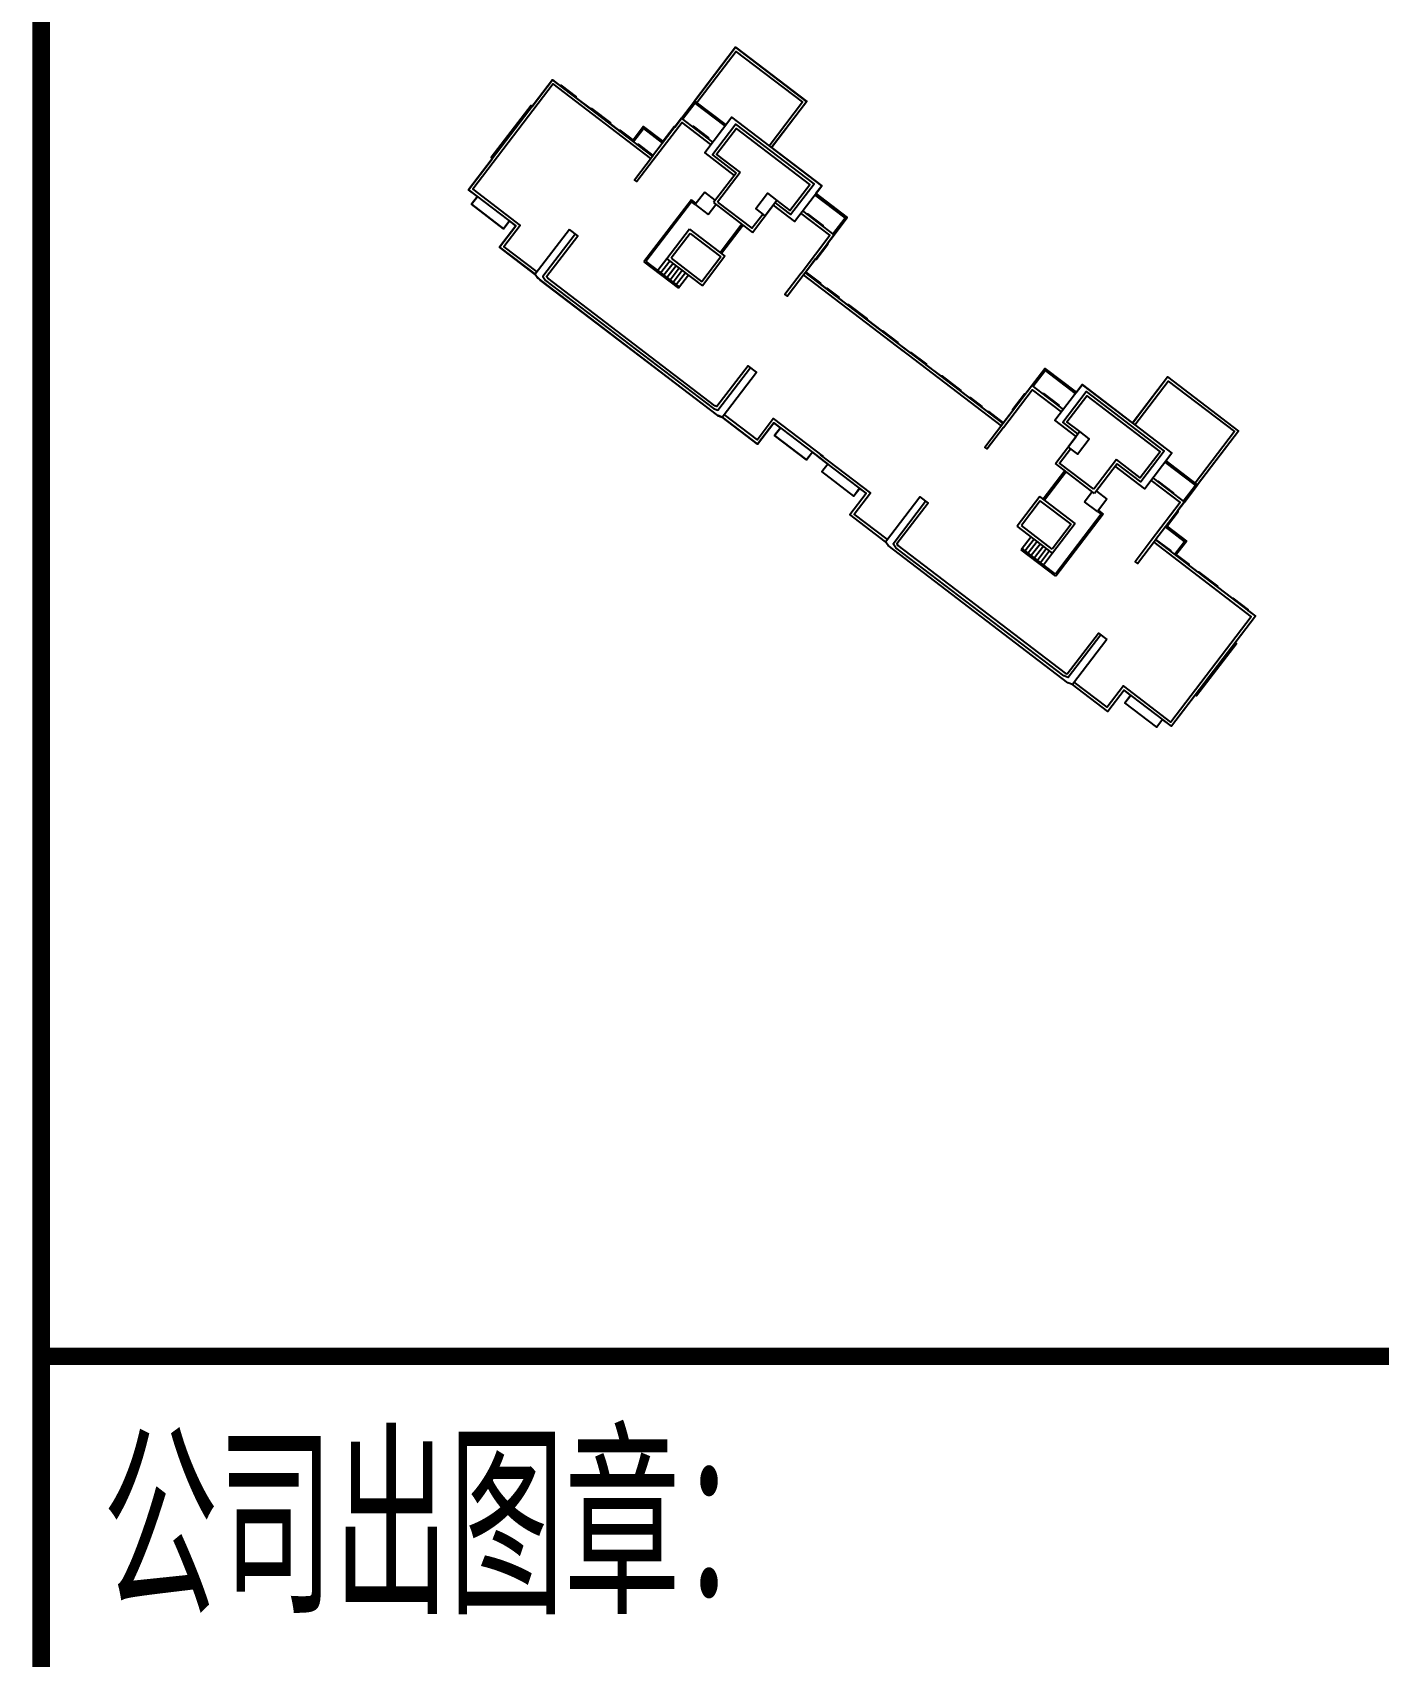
# Model space of a CAD drawing. Extents: x -59851 to 653804, y -249523 to 437614.
# Drawn here: x 387951 to 392020, y 404131 to 409040 of the extents above; entities that cross this region are included whole.
import ezdxf
from ezdxf.enums import TextEntityAlignment as Align

# ---------------------------------------------------------------- set-up
doc = ezdxf.new("R2010")
doc.units = 0
doc.header["$LTSCALE"] = 1000
doc.header["$MEASUREMENT"] = 0
for name, color, linetype in [('1#内审修改版_1_1_2236$0$LABEL_PM', 7, 'Continuous'), ('LABEL_FIXBOX_PM', 7, 'Continuous'), ('LABEL_FIXTXT_PM', 3, 'Continuous'), ('LABEL_TXT_PM', 1, 'Continuous')]:
    doc.layers.add(name, color=color, linetype=linetype)
doc.styles.add('LABEL_FIXTXT_PM', font='pm_njadri_r.shx', dxfattribs={"width": 0.7, "bigfont": 'pm_njadri_hztxt.shx'})
doc.styles.add('LABEL_TXT_PM', font='pm_njadri_romans1.shx', dxfattribs={"width": 0.7, "bigfont": 'pm_njadri_hztxt.shx'})

# ---------------------------------------------------------------- blocks, each defined once
blk = doc.blocks.new('PMSheet_A1_20150113_5-3892016032414355901')
at = {"layer": 'LABEL_FIXBOX_PM', "const_width": 0.35}
for points in [[(751, 10), (751, 584)], [(751, 377), (831, 377)]]:
    blk.add_lwpolyline(points, dxfattribs=at)
at = {"layer": 'LABEL_FIXTXT_PM', "style": 'LABEL_FIXTXT_PM', "width": 0.7}
blk.add_text('公司出图章：', height=3.5, dxfattribs=at).set_placement((752.239, 371.802))
at = {"layer": 'LABEL_TXT_PM', "style": 'LABEL_TXT_PM'}
for tag, height, width, p in [('修改图应说明理由', 4.5, 0.7, (788.353, 468.8)), ('出图章签名', 4.5, 0.7, (759.458, 338.088)), ('建设单位_U01', 4.5, 0.7, (800.9, 212.141)), ('建设单位', 4.5, 0.7, (800.9, 210.197)), ('建设单位_D01', 4.5, 0.7, (800.9, 207.403)), ('项目名称_U01', 4.5, 0.7, (800.9, 200.423)), ('项目名称', 4.5, 0.7, (800.9, 198.194)), ('项目名称_D01', 4.5, 0.7, (800.9, 195.297)), ('设计编号', 4.5, 0.6, (780.758, 187.897)), ('分项号', 4.5, 0.6, (820.258, 187.997)), ('项目经理签名', 4.5, 0.7, (810.177, 172.265)), ('项目经理', 4.5, 0.7, (780.258, 171.997)), ('审定', 4.5, 0.7, (780.258, 163.897)), ('审定签名', 4.5, 0.7, (810.177, 164.165)), ('审核签名', 4.5, 0.7, (810.177, 156.265)), ('审核', 4.5, 0.7, (780.258, 155.997)), ('项目负责签名', 4.5, 0.7, (810.177, 148.265)), ('项目负责', 4.5, 0.7, (780.258, 147.997)), ('专业负责签名', 4.5, 0.7, (810.177, 140.265)), ('专业负责', 4.5, 0.7, (780.258, 139.997)), ('校对签名', 4.5, 0.7, (810.177, 132.165)), ('校对', 4.5, 0.7, (780.258, 131.897)), ('设计签名', 4.5, 0.7, (810.177, 124.265)), ('设计', 4.5, 0.7, (780.258, 123.997)), ('绘制签名', 4.5, 0.7, (810.177, 116.165)), ('绘制', 4.5, 0.7, (780.258, 115.897)), ('方案_01签名', 4.5, 0.7, (810.177, 96.165)), ('方案_01', 4.5, 0.7, (780.258, 95.897)), ('方案_02签名', 4.5, 0.7, (810.177, 88.165)), ('方案_02', 4.5, 0.7, (780.258, 87.897)), ('方案_03签名', 4.5, 0.7, (810.205, 80.165)), ('方案_03', 4.5, 0.7, (780.286, 79.897)), ('方案_04签名', 4.5, 0.7, (810.177, 72.165)), ('方案_04', 4.5, 0.7, (780.258, 71.897)), ('图名_U02', 4.5, 0.7, (790.5, 60.2)), ('图名_U01', 4.5, 0.7, (790.5, 54.2)), ('图名', 4.5, 0.7, (790.5, 47.955)), ('图名_D01', 4.5, 0.7, (790.5, 42.4)), ('图名_D02', 4.5, 0.7, (790.5, 37)), ('图号', 3.5, 0.7, (760.967, 20.953)), ('图档号', 3.5, 0.7, (781.1, 20.953)), ('日期', 3.5, 0.7, (801.067, 20.953)), ('版本号', 3.5, 0.7, (820.267, 20.953))]:
    blk.add_attdef(tag, text='', height=height, dxfattribs=dict(at, width=width)).set_placement(p, align=Align.CENTER)
blk = doc.blocks.new('1#内审修改版_1_1_2236$0$A$C00DD019C')
at = {"extrusion": (0.00536, 0.007022, 0.999961)}
for p, q in [((1630.5, 2776.8, -1.6), (1577.6, 2707.4, -0.9)), ((1525.6, 2714.1, -0.6), (1414.3, 2568.4, 1)), ((1526.2, 2709.2, -0.6), (1419.2, 2569, 1)), ((1536.7, 2705.7, -0.6), (1525.6, 2714.1, -0.6)), ((1534.6, 2702.9, -0.6), (1526.2, 2709.2, -0.6)), ((1557, 2731.9, -0.9), (1534.7, 2702.8, -0.6)), ((1581.8, 2713, -0.9), (1557, 2731.9, -0.9)), ((1577.6, 2707.4, -0.9), (1669.2, 2637.5, -0.9)), ((1534.7, 2702.8, -0.6), (1565.1, 2679.6, -0.6)), ((1565.1, 2679.6, -0.6), (1583.1, 2703.2, -0.9)), ((1669.2, 2637.5, -0.9), (1717.9, 2701.3, -1.6)), ((1521.2, 2645, -0.1), (1468.2, 2575.6, 0.6)), ((1522.5, 2635.2, -0.1), (1478, 2576.9, 0.6)), ((1521.2, 2645, -0.1), (1604.5, 2581.4, -0.1)), ((1522.5, 2635.2, -0.1), (1594.7, 2580.1, -0.1)), ((1644.2, 2656.5, -0.9), (1593.3, 2589.9, -0.1)), ((1647, 2654.4, -0.9), (1596.1, 2587.8, -0.1)), ((1414.3, 2568.4, 1), (1495.4, 2506.5, 1)), ((1419.2, 2569, 1), (1497.5, 2509.3, 1)), ((1468.2, 2575.6, 0.6), (1447, 2547.8, 1)), ((1475.4, 2570.1, 0.6), (1454.2, 2542.3, 1)), ((1482.6, 2564.6, 0.6), (1461.4, 2536.8, 1)), ((1468.2, 2575.6, 0.6), (1551.5, 2512, 0.6)), ((1489.8, 2559.1, 0.6), (1468.6, 2531.3, 1)), ((1497.1, 2553.6, 0.6), (1475.9, 2525.8, 1)), ((1478, 2576.9, 0.6), (1550.2, 2521.8, 0.6)), ((1594.7, 2580.1, -0.1), (1550.2, 2521.8, 0.6)), ((1604.5, 2581.4, -0.1), (1551.5, 2512, 0.6)), ((1504.3, 2548, 0.6), (1483.1, 2520.3, 1)), ((1511.5, 2542.5, 0.6), (1490.3, 2514.8, 1)), ((1518.7, 2537, 0.6), (1495.4, 2506.5, 1)), ((2380, 2094.9, -0.9), (2428.8, 2158.8, -1.6)), ((2402.2, 2078, -0.9), (2351.4, 2011.3, -0.1)), ((2405, 2075.9, -0.9), (2354.2, 2009.2, -0.1)), ((2471.7, 2025, -0.9), (2380, 2094.9, -0.9)), ((2524.6, 2094.4, -1.6), (2471.7, 2025, -0.9)), ((2448.1, 2005.6, -0.6), (2466.1, 2029.2, -0.9)), ((2475.9, 2030.6, -0.9), (2500.7, 2011.6, -0.9)), ((2343, 2017.7, -0.1), (2290.1, 1948.3, 0.6)), ((2344.4, 2007.9, -0.1), (2299.9, 1949.6, 0.6)), ((2426.3, 1954.1, -0.1), (2343, 2017.7, -0.1)), ((2416.6, 1952.8, -0.1), (2344.4, 2007.9, -0.1)), ((2478.5, 1982.4, -0.6), (2448.1, 2005.6, -0.6)), ((2500.7, 2011.6, -0.9), (2478.5, 1982.4, -0.6)), ((2478.6, 1982.3, -0.6), (2487, 1976, -0.6)), ((2480.8, 1985.1, -0.6), (2491.9, 1976.6, -0.6)), ((2373.4, 1884.7, 0.6), (2290.1, 1948.3, 0.6)), ((2372.1, 1894.5, 0.6), (2299.9, 1949.6, 0.6)), ((2416.6, 1952.8, -0.1), (2372.1, 1894.5, 0.6)), ((2426.3, 1954.1, -0.1), (2373.4, 1884.7, 0.6)), ((2487, 1976, -0.6), (2379.9, 1835.8, 1)), ((2491.9, 1976.6, -0.6), (2380.6, 1830.9, 1)), ((2322.8, 1923.3, 0.6), (2299.5, 1892.7, 1)), ((2330.1, 1917.8, 0.6), (2308.9, 1890, 1)), ((2337.3, 1912.3, 0.6), (2316.1, 1884.5, 1)), ((2344.5, 1906.8, 0.6), (2323.3, 1879, 1)), ((2380.6, 1830.9, 1), (2299.5, 1892.7, 1)), ((2379.9, 1835.8, 1), (2301.6, 1895.5, 1)), ((2351.7, 1901.2, 0.6), (2330.5, 1873.5, 1)), ((2358.9, 1895.7, 0.6), (2337.7, 1868, 1)), ((2366.1, 1890.2, 0.6), (2345, 1862.5, 1)), ((2373.4, 1884.7, 0.6), (2352.2, 1856.9, 1))]:
    blk.add_line(p, q, dxfattribs=at)
at = {"color": 0}
blk.add_line((9314.7, 0), (0, 0), dxfattribs=at)
at = {"elevation": -3.7}
blk.add_lwpolyline([(2652.2, 1478.6), (2631.4, 1494.4), (2617.6, 1476.4), (2542.7, 1533.6), (2556.4, 1551.6), (2541.2, 1563.3), (2503, 1513.3), (2419.7, 1576.9), (2409.3, 1580.5), (1987.2, 1902.6), (1981, 1911.7), (1897.7, 1975.3), (1935.8, 2025.3), (1920.6, 2036.9), (1906.8, 2018.9), (1831.8, 2076.1), (1845.6, 2094.2), (1809.5, 2121.7), (1795.9, 2103.9), (1720.8, 2160.9), (1734.5, 2178.9), (1719.3, 2190.6), (1681.1, 2140.6), (1597.8, 2204.2), (1587.4, 2207.8), (1170.9, 2525.7), (1159.1, 2539), (1075.8, 2602.6), (1113.9, 2652.6), (1098.6, 2664.3), (1084.9, 2646.2), (1009.9, 2703.4), (1023.7, 2721.5), (1002.9, 2737.4), (1059, 2810.9), (1056.3, 2813.1), (1149.5, 2935.2), (1152.3, 2933.1), (1200, 2995.6), (1218, 2981.8), (1219.1, 2983.2), (1255.2, 2955.7), (1254.1, 2954.3), (1290.2, 2926.7), (1291.3, 2928.1), (1335.7, 2894.2), (1334.6, 2892.8), (1356.9, 2875.8), (1357.9, 2877.2), (1385.7, 2856), (1384.6, 2854.6), (1387.4, 2852.5), (1412.8, 2885.9), (1458.6, 2850.9), (1485.1, 2885.6), (1486.5, 2884.6), (1629.5, 3072), (1796.2, 2944.8), (1713.5, 2836.5), (1831.5, 2746.4), (1817.8, 2728.4), (1891.3, 2672.2), (1844.7, 2611.2), (1846.1, 2610.1), (1818.6, 2574), (1817.2, 2575.1), (1793.9, 2544.5), (1828.5, 2518), (1827.5, 2516.6), (1842.8, 2505), (1843.8, 2506.4), (1871.6, 2485.2), (1870.5, 2483.8), (1892.6, 2466.9), (1893.7, 2468.3), (1938.1, 2434.4), (1937, 2433), (1973.3, 2405.4), (1974.3, 2406.8), (2010.4, 2379.2), (2009.3, 2377.8), (2039.9, 2354.5), (2041, 2355.9), (2077.1, 2328.3), (2076, 2326.9), (2112.2, 2299.3), (2113.3, 2300.7), (2157.7, 2266.8), (2156.7, 2265.4), (2178.7, 2248.6), (2179.8, 2249.9), (2207.6, 2228.7), (2206.5, 2227.4), (2221.8, 2215.7), (2222.9, 2217.1), (2257.6, 2190.6), (2280.9, 2221.1), (2279.5, 2222.2), (2307, 2258.3), (2308.4, 2257.2), (2355, 2318.3), (2428.6, 2262.2), (2442.4, 2280.2), (2560.4, 2190.1), (2643.1, 2298.4), (2809.7, 2171.3), (2666.6, 1983.9), (2666.6, 1983.8), (2668, 1982.8), (2641.5, 1948.1), (2687.3, 1913.1), (2661.9, 1879.8), (2664.7, 1877.7), (2665.7, 1879.1), (2693.5, 1857.9), (2692.4, 1856.5), (2714.7, 1839.5), (2715.7, 1840.9), (2760.1, 1807), (2759.1, 1805.6), (2795.2, 1778.1), (2796.2, 1779.5), (2832.2, 1752), (2831.1, 1750.6), (2849.3, 1736.8), (2801.6, 1674.3), (2804.4, 1672.2), (2711.1, 1550), (2708.4, 1552.2), (2652.2, 1478.6)], dxfattribs=at)
at = {"extrusion": (0.00536, 0.007022, 0.999961), "elevation": 26.6}
for points in [[(1713.5, 2836.4), (1796.1, 2944.7), (1629.5, 3071.9), (1533.1, 2945.5)], [(1707.9, 2840.7), (1786.3, 2943.4), (1630.8, 3062.1), (1538.7, 2941.3)], [(1576, 2849.1), (1502.4, 2905.3), (1434.6, 2816.4), (1199.9, 2995.5), (1002.8, 2737.3), (1113.9, 2652.5), (1075.7, 2602.5), (1159, 2539)], [(1430.3, 2810.9), (1201.2, 2985.7), (1012.6, 2738.6), (1123.7, 2653.8), (1085.5, 2603.8), (1163.3, 2544.5)], [(1218, 2981.7), (1219, 2983.1), (1255.1, 2955.6), (1254.1, 2954.2)], [(1152.2, 2933), (1149.5, 2935.2), (1056.2, 2813), (1059, 2810.9)], [(1502.4, 2905.3), (1533.1, 2945.5), (1606.7, 2889.4)], [(1503.8, 2904.2), (1533.4, 2943.1), (1605.6, 2888)], [(1505.1, 2903.2), (1533.8, 2940.6), (1604.6, 2886.6)], [(1290.2, 2926.6), (1291.2, 2928), (1335.7, 2894.1), (1334.6, 2892.7)], [(1717.9, 2701.2), (1767.9, 2663.1), (1831.5, 2746.4), (1620.5, 2907.4), (1556.9, 2824.1), (1626.3, 2771.1)], [(1384.6, 2854.6), (1385.6, 2856), (1357.9, 2877.2), (1356.8, 2875.8)], [(1387.4, 2852.5), (1412.8, 2885.8), (1460, 2849.7)], [(1390.1, 2850.3), (1413.4, 2880.9), (1457.9, 2847)], [(1571.7, 2843.6), (1503.7, 2895.5), (1435.9, 2806.6)], [(1458.9, 2848.4), (1457.5, 2849.4), (1485.1, 2885.5), (1486.4, 2884.5)], [(1528.7, 2885.2), (1529.8, 2886.5), (1565.9, 2859), (1564.8, 2857.6)], [(1722.2, 2706.8), (1758.3, 2679.2), (1813.4, 2751.4), (1630.1, 2891.3), (1575, 2819.1), (1630.5, 2776.7)], [(1726.4, 2712.3), (1756.9, 2689), (1803.6, 2750.1), (1631.4, 2881.5), (1584.8, 2820.4), (1640.3, 2778)], [(1399.9, 2842.9), (1400.9, 2844.3), (1435.6, 2817.8), (1434.6, 2816.4)], [(1435.9, 2806.6), (1397.7, 2756.7), (1392.2, 2760.9), (1434.6, 2816.4)], [(1640.3, 2778), (1587.3, 2708.6)], [(1023.7, 2721.4), (1009.9, 2703.3), (1084.8, 2646.1), (1098.6, 2664.2)], [(1587.3, 2708.6), (1667.9, 2647.1), (1693.3, 2680.5)], [(1857.8, 2634), (1886.4, 2671.5), (1815.6, 2725.5)], [(1859.2, 2633), (1888.8, 2671.8), (1816.6, 2726.9)], [(1860.6, 2631.9), (1891.3, 2672.2), (1817.7, 2728.3)], [(1782.9, 2541.7), (1782.9, 2541.7), (1850.8, 2630.6), (1782.7, 2682.5)], [(2027.4, 2364), (1792.7, 2543), (1860.6, 2631.9), (1787, 2688.1)], [(1834.2, 2652), (1835.2, 2653.4), (1799.1, 2681), (1798.1, 2679.6)], [(1253.5, 2633.9), (1177.2, 2533.9), (1183.4, 2524.8), (1577.7, 2223.8), (1588.1, 2220.3), (1664.4, 2320.2)], [(1817.1, 2575), (1818.5, 2573.9), (1846.1, 2610), (1844.7, 2611.1)], [(1782.9, 2541.7), (1744.8, 2491.7), (1750.4, 2487.5), (1792.7, 2543)], [(2023.1, 2358.4), (1788.5, 2537.5)], [(1827.4, 2516.6), (1828.5, 2517.9), (1793.8, 2544.4), (1792.7, 2543)], [(1842.7, 2504.9), (1843.8, 2506.3), (1871.5, 2485.1), (1870.5, 2483.7)], [(1937, 2432.9), (1938, 2434.3), (1893.6, 2468.2), (1892.6, 2466.8)], [(2009.3, 2377.8), (2010.4, 2379.1), (1974.3, 2406.7), (1973.2, 2405.3)], [(2017.6, 2362.6), (2252.2, 2183.6)], [(2021.8, 2368.2), (2256.4, 2189.1), (2324.3, 2278), (2397.8, 2221.8)], [(2039.9, 2354.4), (2040.9, 2355.8), (2077, 2328.2), (2076, 2326.9)], [(2112.2, 2299.2), (2113.2, 2300.6), (2157.7, 2266.7), (2156.6, 2265.3)], [(2324.3, 2278), (2355, 2318.2), (2428.6, 2262.1)], [(2325.6, 2276.9), (2355.3, 2315.8), (2427.5, 2260.7)], [(2327, 2275.8), (2355.6, 2313.3), (2426.4, 2259.3)], [(2560.3, 2190), (2643, 2298.3), (2809.6, 2171.2), (2713.2, 2044.8)], [(2565.9, 2185.8), (2644.3, 2288.5), (2799.8, 2169.9), (2707.6, 2049.1)], [(2206.5, 2227.3), (2207.5, 2228.7), (2179.7, 2249.8), (2178.7, 2248.5)], [(2257.7, 2179.3), (2257.7, 2179.3), (2325.6, 2268.2), (2393.6, 2216.3)], [(2280.8, 2221), (2279.4, 2222.1), (2307, 2258.2), (2308.4, 2257.1)], [(2350.6, 2257.8), (2351.7, 2259.2), (2387.8, 2231.7), (2386.7, 2230.3)], [(2428.7, 2158.7), (2378.8, 2196.8), (2442.3, 2280.1), (2653.4, 2119), (2589.8, 2035.7), (2520.4, 2088.7)], [(2433, 2164.2), (2396.9, 2191.8), (2452, 2264), (2635.2, 2124.1), (2580.1, 2051.9), (2524.6, 2094.3)], [(2437.2, 2169.8), (2406.7, 2193.1), (2453.3, 2254.2), (2625.5, 2122.8), (2578.8, 2061.7), (2523.3, 2104.1)], [(2221.7, 2215.6), (2222.8, 2217), (2257.5, 2190.5), (2256.4, 2189.1)], [(1597.8, 2204.1), (1681.1, 2140.5), (1719.2, 2190.5), (1830.3, 2105.7)], [(1602, 2209.7), (1679.7, 2150.3), (1717.9, 2200.3), (1834.5, 2111.3)], [(1734.5, 2178.8), (1720.7, 2160.8), (1795.7, 2103.6), (1809.4, 2121.6)], [(2257.7, 2179.3), (2219.6, 2129.3), (2214, 2133.6), (2256.4, 2189.1)], [(1980.9, 1911.6), (1897.6, 1975.2), (1935.8, 2025.2), (1824.7, 2110)], [(1985.2, 1917.2), (1907.4, 1976.5), (1945.6, 2026.5), (1829, 2115.5)], [(2470.3, 2034.7), (2389.8, 2096.1), (2415.2, 2129.4)], [(2523.3, 2104.1), (2470.3, 2034.7)], [(2679.7, 2006.7), (2708.3, 2044.2), (2637.5, 2098.2)], [(2681.1, 2005.6), (2710.7, 2044.5), (2638.5, 2099.6)], [(2682.4, 2004.6), (2713.2, 2044.8), (2639.6, 2101)], [(1920.5, 2036.9), (1906.7, 2018.8), (1831.8, 2076), (1845.5, 2094.1)], [(2608.9, 2060.7), (2682.4, 2004.6), (2614.6, 1915.7), (2849.2, 1736.6), (2652.2, 1478.4), (2541.1, 1563.2), (2502.9, 1513.2), (2419.6, 1576.8)], [(2604.6, 2055.2), (2672.6, 2003.3), (2604.8, 1914.4)], [(2656.1, 2024.7), (2657.1, 2026.1), (2621, 2053.6), (2620, 2052.3)], [(2486.3, 1692.9), (2410, 1592.9), (2399.6, 1596.5), (2005.3, 1897.5), (1999.1, 1906.6), (2075.3, 2006.6)], [(2639, 1947.6), (2640.4, 1946.6), (2668, 1982.7), (2666.6, 1983.7)], [(2659, 1881.8), (2682.4, 1912.4), (2637.9, 1946.3)], [(2661.8, 1879.7), (2687.3, 1913), (2640.1, 1949)], [(2610.4, 1910.2), (2839.5, 1735.3), (2650.8, 1488.2), (2539.8, 1573), (2501.6, 1523), (2423.9, 1582.3)], [(2604.8, 1914.4), (2566.7, 1864.4), (2572.2, 1860.2), (2614.6, 1915.7)], [(2649.3, 1889.2), (2650.4, 1890.6), (2615.7, 1917.1), (2614.6, 1915.7)], [(2664.6, 1877.6), (2665.7, 1879), (2693.4, 1857.8), (2692.4, 1856.4)], [(2759, 1805.5), (2760.1, 1806.9), (2715.6, 1840.8), (2714.6, 1839.4)], [(2831.2, 1750.4), (2832.3, 1751.8), (2796.2, 1779.4), (2795.1, 1778)], [(2801.6, 1674.2), (2804.3, 1672), (2711.1, 1549.9), (2708.3, 1552)], [(2631.3, 1494.3), (2617.6, 1476.3), (2542.6, 1533.5), (2556.4, 1551.5)]]:
    blk.add_lwpolyline(points, dxfattribs=at)
for points in [[(1698.8, 2676.2), (1676.6, 2693.2), (1704.2, 2729.3), (1726.4, 2712.3)], [(1239.6, 2644.5), (1159, 2539), (1165.3, 2529.8), (1587.3, 2207.7), (1597.8, 2204.1), (1678.3, 2309.6), (1658.9, 2324.4), (1585.6, 2228.5), (1581, 2230.1), (1188.5, 2529.6), (1185.8, 2533.7), (1259, 2629.6)], [(2409.7, 2133.7), (2431.9, 2116.7), (2459.4, 2152.8), (2437.2, 2169.8)], [(2500.2, 1682.3), (2419.6, 1576.8), (2409.2, 1580.4), (1987.1, 1902.5), (1980.9, 1911.6), (2061.5, 2017.1), (2080.9, 2002.3), (2007.7, 1906.4), (2010.4, 1902.3), (2402.9, 1602.8), (2407.5, 1601.2), (2480.7, 1697.1)]]:
    blk.add_lwpolyline(points, close=True, dxfattribs=at)

msp = doc.modelspace()

# ---------------------------------------------------------------- block references
at = {"xscale": 150, "yscale": 150, "zscale": 150}
msp.add_blockref('PMSheet_A1_20150113_5-3892016032414355901', (275327.5, 348488), dxfattribs=at)
at = {"layer": '1#内审修改版_1_1_2236$0$LABEL_PM', "xscale": 1.288282158900984, "yscale": 1.288282158900984, "zscale": 1.288282158900984}
msp.add_blockref('1#内审修改版_1_1_2236$0$A$C00DD019C', (387977.5, 405038), dxfattribs=at)

doc.saveas('drawing.dxf')
